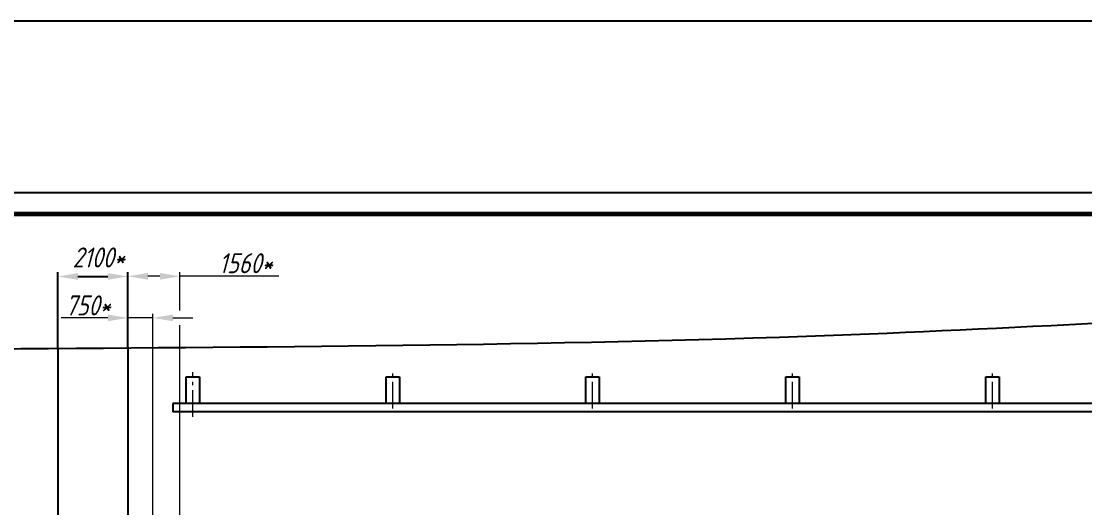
# Model space of a CAD drawing. Header units: millimetres. Extents: x -80926 to 207199, y -554506 to -32322.
# Drawn here: x -10793 to 21129, y -438403 to -423816 of the extents above; entities that cross this region are included whole.
import ezdxf

# ---------------------------------------------------------------- set-up
doc = ezdxf.new("R2010")
doc.units = ezdxf.units.MM
doc.linetypes.add('GOST2.303 6', pattern=[12, 8, -1.5, 1, -1.5])
doc.layers.add('CENTER', color=10, linetype='GOST2.303 6', lineweight=15)
doc.layers.add('DIM', color=5, linetype='Continuous', lineweight=15)
doc.styles.add('GOST 2.304', font='CS_Gost2304.shx', dxfattribs={"oblique": 15})
doc.dimstyles.new('GOST', dxfattribs={"dimscale": 0, "dimtxt": 3, "dimasz": 3, "dimexe": 1.25, "dimexo": 0, "dimtad": 1, "dimtoh": 1, "dimdec": 3, "dimtxsty": 'GOST 2.304', "dimcen": 5, "dimadec": 3, "dimazin": 2, "dimtfac": 0.75, "dimtdec": 4, "dimtmove": 1, "dimatfit": 3, "dimfxl": 0, "dimtolj": 1, "dimarcsym": 0})

# ---------------------------------------------------------------- blocks, each defined once
blk = doc.blocks.new('*D411')
at = {"layer": 'Defpoints', "color": 0}
for p in [(-7593, -431469), (-9693, -433625), (-7593, -433625)]:
    blk.add_point(p, dxfattribs=at)
at = {"layer": 'DIM', "color": 0, "lineweight": -2}
for p, q in [((-9693, -433625), (-9693, -431344)), ((-9093, -431469), (-8193, -431469)), ((-7593, -433625), (-7593, -431344))]:
    blk.add_line(p, q, dxfattribs=at)
at = {"layer": 'DIM', "color": 0}
for points in [[(-9093, -431369), (-9093, -431569), (-9693, -431469)], [(-8193, -431369), (-8193, -431569), (-7593, -431469)]]:
    blk.add_solid(points, dxfattribs=at)
at = {"layer": 'DIM', "color": 0, "insert": (-8469, -430898), "char_height": 600, "attachment_point": 5, "style": 'GOST 2.304'}
blk.add_mtext('\\A1;2100*', dxfattribs=at)

msp = doc.modelspace()

# ---------------------------------------------------------------- linework, layer by layer
for p, q in [((97164.0817, -423815.7877), (-28835.9182, -423815.7877)), ((-28835.9183, -428949.6491), (97164.0817, -428949.6491)), ((-9692.5722, -433619.3948), (-9692.5722, -442419.1975)), ((-7592.5722, -433583.5948), (-7592.5722, -442419.1975)), ((-5842.5722, -434474.8495), (-5442.5722, -434474.8495)), ((-5842.5722, -435274.8495), (-5842.5722, -434474.8495)), ((-5442.5722, -434474.8495), (-5442.5722, -435274.8495)), ((157.4278, -434474.8495), (557.4278, -434474.8495)), ((157.4278, -435274.8495), (157.4278, -434474.8495)), ((557.4278, -434474.8495), (557.4278, -435274.8495)), ((6157.4278, -434474.8495), (6557.4278, -434474.8495)), ((6157.4278, -435274.8495), (6157.4278, -434474.8495)), ((6557.4278, -434474.8495), (6557.4278, -435274.8495)), ((12157.4278, -434474.8495), (12557.4278, -434474.8495)), ((12157.4278, -435274.8495), (12157.4278, -434474.8495)), ((12557.4278, -434474.8495), (12557.4278, -435274.8495)), ((18157.4278, -434474.8495), (18557.4278, -434474.8495)), ((18157.4278, -435274.8495), (18157.4278, -434474.8495)), ((18557.4278, -434474.8495), (18557.4278, -435274.8495)), ((65967.4278, -435274.8495), (-6242.5722, -435274.8495)), ((-6242.5722, -435274.8495), (-6242.5722, -435524.8495)), ((66217.4278, -435524.8495), (-6242.5722, -435524.8495))]:
    msp.add_line(p, q)
at = {"color": 7, "linetype": 'Continuous', "lineweight": 60}
msp.add_line((81564.0817, -429599.6491), (-27795.9183, -429599.6491), dxfattribs=at)
msp.add_line((81564.0817, -429599.6491), (-27795.9183, -429599.6491), dxfattribs=at)
at = {"start_tangent": (0.3660213996, 0.930606434), "end_tangent": (0.9880728766, -0.1539869819)}
msp.add_spline([(-19826.9021, -435524.8495), (-19638.0387, -434591.0201), (-18121.3568, -434054.2098), (-13824.0921, -433696.3364), (-10801.2612, -433633.1822), (15199.8117, -433163.9192), (32738.4906, -432393.4928), (44379.7943, -432524.7618), (59081.1197, -433705.3383), (64429.3448, -433703.9377), (65756.528, -433667.3492)], degree=3, dxfattribs=at)
msp.add_open_spline([(-19826.9021, -435524.8495), (-19974.3169, -435931.4263), (-21029.0785, -442868.0507), (-22425.6868, -445992.7313), (-22402.4902, -460451.9928), (-10789.6563, -462117.3995), (3488.1595, -460685.0073), (21300.6683, -461419.0031), (37420.7758, -461257.8347), (58681.1427, -460776.2189), (68572.5385, -462173.0105), (70860, -452507.0869), (72530, -444595.4398), (72330, -438182.3379), (70003.0772, -433878.7603), (68474.9669, -434170.4374), (66763.3562, -433978.3486), (65756.528, -433667.3492)], degree=3, knots=[801.6625174448, 801.6625174448, 801.6625174448, 801.6625174448, 2111.8071712127, 11138.3698301209, 23394.6988272199, 31668.3245429155, 50102.1857783468, 67549.1935370648, 85138.7487895182, 97029.3574073722, 117856.6013994624, 126232.1472898463, 136100.3298398128, 142525.9250569345, 147083.6997114652, 148988.7913002833, 149566.3012723248, 149566.3012723248, 149566.3012723248, 149566.3012723248])
at = {"layer": 'CENTER', "ltscale": 100}
for p, q in [((-5642.5722, -435681.5971), (-5642.5722, -434342.9292)), ((357.4278, -435423.9295), (357.4278, -434342.9292)), ((6357.4278, -435423.9295), (6357.4278, -434342.9292)), ((12357.4278, -435423.9295), (12357.4278, -434342.9292)), ((18357.4278, -435423.9295), (18357.4278, -434342.9292))]:
    msp.add_line(p, q, dxfattribs=at)
at = {"layer": 'DIM'}
for p, q in [((-7592.5722, -433619.3948), (-7592.5722, -431338.6196)), ((-6632.5722, -431463.6196), (-6992.5722, -431463.6196)), ((-6032.5722, -432490.8045), (-6032.5722, -431338.6196)), ((-3065.0899, -431463.6196), (-6032.5722, -431463.6196)), ((-8192.5722, -432710.6138), (-9593.2785, -432710.6138)), ((-7592.5722, -433619.3948), (-7592.5722, -432585.6138)), ((-6842.5722, -432710.6138), (-7592.5722, -432710.6138)), ((-6842.5722, -442419.1975), (-6842.5722, -432585.6138)), ((-6242.5722, -432710.6138), (-5642.5722, -432710.6138)), ((-6032.5722, -438624.8495), (-6032.5722, -432926.3936))]:
    msp.add_line(p, q, dxfattribs=at)
for points in [[(-6992.5722, -431363.6196), (-6992.5722, -431563.6196), (-7592.5722, -431463.6196)], [(-6632.5722, -431363.6196), (-6632.5722, -431563.6196), (-6032.5722, -431463.6196)], [(-8192.5722, -432610.6138), (-8192.5722, -432810.6138), (-7592.5722, -432710.6138)], [(-6242.5722, -432610.6138), (-6242.5722, -432810.6138), (-6842.5722, -432710.6138)]]:
    msp.add_solid(points, dxfattribs=at)

# ---------------------------------------------------------------- texts
at = {"layer": 'DIM', "char_height": 600, "attachment_point": 5, "style": 'GOST 2.304'}
for s, insert in [('\\A1;1560*', (-4058.1284, -431071.3309)), ('\\A1;750*', (-8792.5722, -432335.6874))]:
    msp.add_mtext(s, dxfattribs=dict(at, insert=insert))

# ---------------------------------------------------------------- dimensions: what is measured, and where the dimension line sits
at = {"layer": 'DIM'}
dim = msp.add_linear_dim(base=(-7592.5722, -431468.919), p1=(-9692.5722, -433624.6942), p2=(-7592.5722, -433624.6942), text='2100*', dimstyle='GOST', override={"dimscale": 100, "dimtxt": 6, "dimasz": 6, "dimlfac": 1, "dimtxsty": 'GOST 2.304', "dimsah": 1, "dimtolj": 1}, dxfattribs=at)
dim.commit()
dim.dimension.update_dxf_attribs({"geometry": '*D411', "text_midpoint": (-8469.1758, -431260.2643), "dimtype": 160})

doc.saveas('drawing.dxf')
